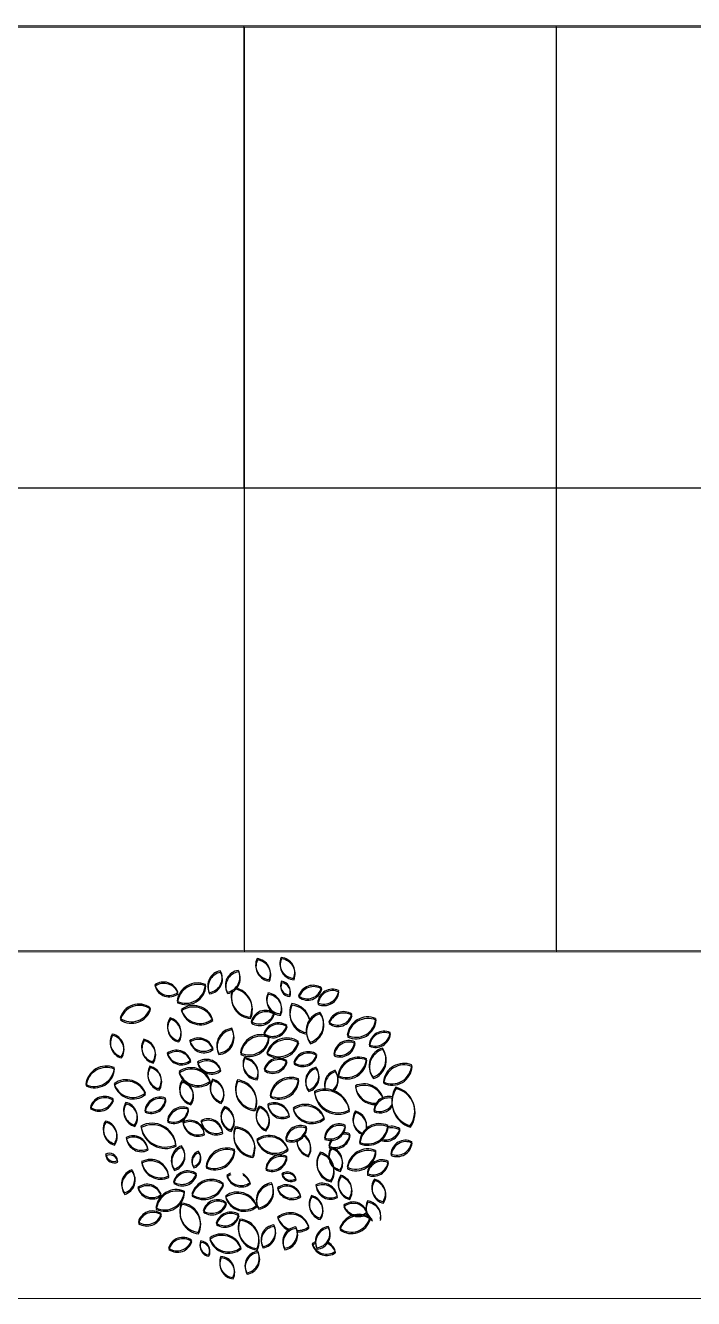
# Model space of a CAD drawing. Header units: millimetres. Extents: x 930 to 6336, y 2219 to 4338.
# Drawn here: x 5155 to 5212.7, y 3806.5 to 3916.6 of the extents above; entities that cross this region are included whole.
import ezdxf

# ---------------------------------------------------------------- set-up
doc = ezdxf.new("R2010")
doc.units = ezdxf.units.MM
doc.layers.add('dettagli', color=6, linetype='Continuous')
doc.layers.add('piante', color=102, linetype='Continuous', lineweight=18)
doc.layers.add('serramenti e scale', color=4, linetype='Continuous', lineweight=18)

msp = doc.modelspace()

# ---------------------------------------------------------------- linework, layer by layer
at = {"layer": 'dettagli'}
msp.add_line((4984.89, 3876.63), (5362.85, 3876.63), dxfattribs=at)
at = {"layer": 'piante', "linetype": 'ByBlock', "lineweight": -3}
for centre, radius, start, end in [((5176.12, 3835.33), 1.26, 153.3945, 266.0501), ((5176.15, 3835.2), 1.26, 153.3851, 266.0407), ((5174.83, 3834.59), 1.31, 336.5737, 82.871), ((5174.86, 3834.47), 1.31, 336.5643, 82.8616), ((5178.21, 3835.45), 1.26, 154.579, 267.2346), ((5178.24, 3835.32), 1.26, 154.5696, 267.2252), ((5176.94, 3834.69), 1.31, 337.7581, 84.0554), ((5176.97, 3834.56), 1.31, 337.7487, 84.046), ((5172.03, 3833.54), 1.31, 99.8817, 206.1791), ((5172.06, 3833.41), 1.31, 99.8723, 206.1697), ((5170.71, 3834.21), 1.26, 276.7026, 29.3582), ((5170.73, 3834.09), 1.26, 276.6932, 29.3488), ((5173.51, 3833.61), 1.26, 96.7026, 209.3582), ((5173.54, 3833.48), 1.26, 96.6932, 209.3488), ((5172.19, 3834.28), 1.31, 279.8817, 26.1791), ((5172.22, 3834.16), 1.31, 279.8723, 26.1697), ((5166.9, 3832.55), 1.31, 18.9013, 125.1986), ((5167.36, 3833.96), 1.26, 195.7222, 308.3778), ((5166.93, 3832.43), 1.31, 18.8919, 125.1892), ((5167.38, 3833.84), 1.26, 195.7128, 308.3684), ((5169.84, 3832), 1.78, 67.5372, 173.8345), ((5168.81, 3833.74), 1.72, 244.3581, 357.0136), ((5169.87, 3831.88), 1.78, 67.5278, 173.8251), ((5168.84, 3833.62), 1.72, 244.3487, 357.0042), ((5177.84, 3833.56), 0.833, 153.3945, 266.0501), ((5177.87, 3833.43), 0.833, 153.3851, 266.0407), ((5176.99, 3833.07), 0.866, 336.5737, 82.871), ((5177.01, 3832.94), 0.866, 336.5643, 82.8616), ((5179.83, 3832.27), 1.31, 56.4501, 162.7474), ((5179.86, 3832.15), 1.31, 56.4407, 162.738), ((5174.52, 3832.6), 1.77, 162.4114, 266.0501), ((5174.54, 3832.48), 1.77, 162.402, 266.0407), ((5172.71, 3831.57), 1.84, 336.5737, 76.9164), ((5172.74, 3831.45), 1.84, 336.5643, 76.907), ((5177.07, 3832.37), 1.26, 154.579, 267.2346), ((5177.09, 3832.24), 1.26, 154.5696, 267.2252), ((5175.79, 3831.61), 1.31, 337.7581, 84.0554), ((5175.82, 3831.48), 1.31, 337.7487, 84.046), ((5179.33, 3833.67), 1.26, 233.271, 345.9266), ((5179.36, 3833.55), 1.26, 233.2616, 345.9172), ((5181.49, 3831.98), 1.26, 64.3581, 177.0136), ((5180.74, 3833.26), 1.31, 247.5372, 353.8345), ((5181.52, 3831.86), 1.26, 64.3487, 177.0042), ((5180.76, 3833.13), 1.31, 247.5278, 353.8251), ((5164.76, 3830.3), 1.66, 53.271, 165.9266), ((5164.11, 3832.15), 1.73, 236.4501, 342.7474), ((5164.79, 3830.18), 1.66, 53.2616, 165.9172), ((5164.13, 3832.02), 1.73, 236.4407, 342.738), ((5169.48, 3830.07), 1.76, 20.0053, 126.3026), ((5170.05, 3831.97), 1.69, 196.8262, 309.4817), ((5169.5, 3829.94), 1.76, 19.9959, 126.2932), ((5170.08, 3831.85), 1.69, 196.8168, 309.4723), ((5175.71, 3830.15), 1.26, 54.4555, 167.111), ((5175.74, 3830.03), 1.26, 54.4461, 167.1016), ((5179.57, 3831.21), 1.76, 153.3945, 259.2615), ((5179.59, 3831.08), 1.76, 153.3851, 259.2521), ((5177.76, 3830.18), 1.83, 14.268, 82.871), ((5177.79, 3830.05), 1.83, 14.2586, 82.8616), ((5180.87, 3829.66), 1.64, 105.863, 218.5186), ((5179.03, 3830.26), 1.71, 289.0421, 35.3395), ((5182.45, 3829.99), 1.31, 56.4501, 162.7474), ((5168.49, 3830.02), 1.26, 144.2345, 256.8901), ((5168.51, 3829.9), 1.26, 144.2252, 256.8807), ((5167.1, 3829.5), 1.31, 327.4137, 73.711), ((5167.12, 3829.38), 1.31, 327.4043, 73.7016), ((5175.19, 3831.54), 1.31, 237.6346, 343.9319), ((5175.21, 3831.41), 1.31, 237.6252, 343.9225), ((5176.83, 3829.02), 1.31, 56.4501, 162.7474), ((5176.33, 3830.42), 1.26, 233.271, 345.9266), ((5176.85, 3828.9), 1.31, 56.4407, 162.738), ((5180.9, 3829.54), 1.64, 105.8536, 218.5092), ((5179.05, 3830.13), 1.71, 289.0327, 35.3301), ((5181.95, 3831.39), 1.26, 233.271, 345.9266), ((5182.47, 3829.87), 1.31, 56.4407, 162.738), ((5181.98, 3831.27), 1.26, 233.2616, 345.9172), ((5184.56, 3829.06), 1.78, 67.5372, 173.8345), ((5183.53, 3830.8), 1.72, 244.3581, 357.0136), ((5184.59, 3828.93), 1.78, 67.5278, 173.8251), ((5183.56, 3830.67), 1.72, 244.3487, 357.0042), ((5163.58, 3828.67), 1.31, 148.2422, 254.5395), ((5163.61, 3828.55), 1.31, 148.2328, 254.5301), ((5162.2, 3828.13), 1.26, 325.0631, 77.7187), ((5162.22, 3828.01), 1.26, 325.0537, 77.7093), ((5169.91, 3827.71), 1.31, 18.9013, 125.1986), ((5173.03, 3828.35), 1.53, 98.7778, 205.0751), ((5173.06, 3828.23), 1.53, 98.7684, 205.0657), ((5171.5, 3829.17), 1.47, 275.5987, 28.2542), ((5171.53, 3829.04), 1.47, 275.5893, 28.2448), ((5175.32, 3827.53), 1.78, 67.5372, 173.8345), ((5174.29, 3829.27), 1.72, 244.3581, 357.0136), ((5175.35, 3827.4), 1.78, 67.5278, 173.8251), ((5174.32, 3829.14), 1.72, 244.3487, 357.0042), ((5176.36, 3830.3), 1.26, 233.2616, 345.9172), ((5177.56, 3827.21), 1.81, 56.4501, 162.7474), ((5185.95, 3828.35), 1.26, 64.3581, 177.0136), ((5185.19, 3829.63), 1.31, 247.5372, 353.8345), ((5185.97, 3828.23), 1.26, 64.3487, 177.0042), ((5185.22, 3829.51), 1.31, 247.5278, 353.8251), ((5166.31, 3828.22), 1.31, 148.2422, 254.5395), ((5166.34, 3828.1), 1.31, 148.2328, 254.5301), ((5164.93, 3827.68), 1.26, 325.0631, 77.7187), ((5164.96, 3827.56), 1.26, 325.0537, 77.7093), ((5168, 3826.65), 1.31, 20.0053, 126.3026), ((5170.37, 3829.13), 1.26, 195.7222, 308.3778), ((5169.94, 3827.59), 1.31, 18.8919, 125.1892), ((5170.4, 3829), 1.26, 195.7128, 308.3684), ((5176.87, 3829.14), 1.74, 233.271, 345.9266), ((5177.58, 3827.08), 1.81, 56.4407, 162.738), ((5176.9, 3829.01), 1.74, 233.2616, 345.9172), ((5182.89, 3827.54), 1.26, 64.3581, 177.0136), ((5182.13, 3828.82), 1.31, 247.5372, 353.8345), ((5182.92, 3827.41), 1.26, 64.3487, 177.0042), ((5182.16, 3828.69), 1.31, 247.5278, 353.8251), ((5186.26, 3826.61), 1.59, 105.863, 218.5186), ((5186.29, 3826.49), 1.59, 105.8536, 218.5092), ((5184.48, 3827.19), 1.65, 289.0421, 35.3395), ((5184.51, 3827.06), 1.65, 289.0327, 35.3301), ((5168.43, 3828.07), 1.26, 196.8262, 309.4817), ((5168.03, 3826.53), 1.31, 19.9959, 126.2932), ((5168.46, 3827.95), 1.26, 196.8168, 309.4723), ((5170.6, 3825.86), 1.31, 20.0053, 126.3026), ((5171.03, 3827.28), 1.26, 196.8262, 309.4817), ((5170.63, 3825.73), 1.31, 19.9959, 126.2932), ((5171.06, 3827.15), 1.26, 196.8168, 309.4723), ((5175.03, 3826.79), 1.26, 154.579, 267.2346), ((5175.05, 3826.66), 1.26, 154.5696, 267.2252), ((5173.76, 3826.02), 1.31, 337.7581, 84.0554), ((5173.78, 3825.9), 1.31, 337.7487, 84.046), ((5176.85, 3825.96), 1.31, 57.6346, 163.9319), ((5176.33, 3827.35), 1.26, 234.4555, 347.111), ((5176.88, 3825.84), 1.31, 57.6252, 163.9225), ((5176.35, 3827.22), 1.26, 234.4461, 347.1016), ((5179.41, 3826.52), 1.31, 56.4501, 162.7474), ((5178.92, 3827.92), 1.26, 233.271, 345.9266), ((5179.44, 3826.4), 1.31, 56.4407, 162.738), ((5178.94, 3827.8), 1.26, 233.2616, 345.9172), ((5183.76, 3825.58), 1.78, 67.5372, 173.8345), ((5182.73, 3827.32), 1.72, 244.3581, 357.0136), ((5183.78, 3825.46), 1.78, 67.5278, 173.8251), ((5182.75, 3827.19), 1.72, 244.3487, 357.0042), ((5187.68, 3825.04), 1.78, 67.5372, 173.8345), ((5161.95, 3824.81), 1.78, 67.5372, 173.8345), ((5160.92, 3826.55), 1.72, 244.3581, 357.0136), ((5161.97, 3824.69), 1.78, 67.5278, 173.8251), ((5160.94, 3826.43), 1.72, 244.3487, 357.0042), ((5166.84, 3825.88), 1.31, 148.2422, 254.5395), ((5166.86, 3825.76), 1.31, 148.2328, 254.5301), ((5165.45, 3825.34), 1.26, 325.0631, 77.7187), ((5165.48, 3825.22), 1.26, 325.0537, 77.7093), ((5169.28, 3824.69), 1.76, 20.0053, 126.3026), ((5169.86, 3826.6), 1.69, 196.8262, 309.4817), ((5169.3, 3824.57), 1.76, 19.9959, 126.2932), ((5169.88, 3826.47), 1.69, 196.8168, 309.4723), ((5180.43, 3825.29), 1.26, 105.8142, 218.4698), ((5180.45, 3825.16), 1.26, 105.8048, 218.4604), ((5179.01, 3825.75), 1.31, 288.9933, 35.2907), ((5179.04, 3825.62), 1.31, 288.9839, 35.2813), ((5182.08, 3825.01), 1.26, 105.863, 198.5234), ((5182.11, 3824.88), 1.26, 105.8536, 198.514), ((5180.67, 3825.46), 1.31, 312.1666, 35.3395), ((5180.69, 3825.33), 1.31, 312.1572, 35.3301), ((5186.64, 3826.77), 1.72, 244.3581, 357.0136), ((5187.7, 3824.91), 1.78, 67.5278, 173.8251), ((5186.67, 3826.65), 1.72, 244.3487, 357.0042), ((5163.67, 3823.65), 1.76, 20.0053, 126.3026), ((5164.24, 3825.56), 1.69, 196.8262, 309.4817), ((5163.69, 3823.53), 1.76, 19.9959, 126.2932), ((5164.27, 3825.43), 1.69, 196.8168, 309.4723), ((5169.59, 3824.62), 1.31, 148.2422, 254.5395), ((5169.61, 3824.5), 1.31, 148.2328, 254.5301), ((5168.2, 3824.08), 1.26, 325.0631, 77.7187), ((5168.23, 3823.95), 1.26, 325.0537, 77.7093), ((5172.24, 3824.74), 1.31, 147.4137, 253.711), ((5172.26, 3824.62), 1.31, 147.4043, 253.7016), ((5170.85, 3824.22), 1.26, 324.2345, 76.8901), ((5170.87, 3824.09), 1.26, 324.2252, 76.8807), ((5174.88, 3824.63), 1.77, 154.579, 267.2346), ((5174.91, 3824.5), 1.77, 154.5696, 267.2252), ((5173.1, 3823.56), 1.84, 337.7581, 84.0554), ((5173.12, 3823.43), 1.84, 337.7487, 84.046), ((5177.88, 3823.83), 1.78, 67.5372, 173.8345), ((5176.85, 3825.57), 1.72, 244.3581, 357.0136), ((5177.91, 3823.7), 1.78, 67.5278, 173.8251), ((5176.88, 3825.44), 1.72, 244.3487, 357.0042), ((5180.85, 3822.46), 2.14, 8.8698, 115.1671), ((5184.22, 3823.32), 1.73, 18.4829, 115.2159), ((5185.14, 3825.04), 1.66, 185.7395, 275.1403), ((5184.25, 3823.19), 1.73, 18.4735, 115.2065), ((5185.16, 3824.92), 1.66, 185.7301, 275.1309), ((5188.85, 3823.56), 2.22, 147.4137, 253.711), ((5188.87, 3823.44), 2.22, 147.4043, 253.7016), ((5186.49, 3822.68), 2.13, 324.2345, 76.8901), ((5186.52, 3822.56), 2.13, 324.2252, 76.8807), ((5161.79, 3822.71), 1.26, 53.271, 165.9266), ((5161.29, 3824.11), 1.31, 236.4501, 342.7474), ((5161.81, 3822.59), 1.26, 53.2616, 165.9172), ((5161.31, 3823.99), 1.31, 236.4407, 342.738), ((5166.59, 3822.59), 1.31, 68.3658, 174.6631), ((5165.81, 3823.86), 1.26, 245.1866, 357.8422), ((5166.61, 3822.47), 1.31, 68.3564, 174.6537), ((5165.84, 3823.74), 1.26, 245.1772, 357.8328), ((5181.99, 3824.61), 2.06, 185.6907, 298.3462), ((5180.87, 3822.34), 2.14, 8.8604, 115.1577), ((5182.01, 3824.48), 2.06, 185.6813, 298.3368), ((5186.34, 3822.7), 1.26, 75.6132, 177.0136), ((5186.37, 3822.57), 1.26, 75.6038, 177.0042), ((5164.75, 3822.75), 1.31, 148.2422, 254.5395), ((5164.77, 3822.63), 1.31, 148.2328, 254.5301), ((5163.36, 3822.21), 1.26, 325.0631, 77.7187), ((5163.39, 3822.08), 1.26, 325.0537, 77.7093), ((5168.55, 3821.74), 1.31, 68.3658, 174.6631), ((5167.78, 3823), 1.26, 245.1866, 357.8422), ((5168.58, 3821.61), 1.31, 68.3564, 174.6537), ((5167.8, 3822.88), 1.26, 245.1772, 357.8328), ((5173.12, 3822.26), 1.26, 138.741, 251.3966), ((5173.14, 3822.13), 1.26, 138.7316, 251.3872), ((5171.69, 3821.87), 1.31, 321.9201, 68.2175), ((5171.71, 3821.75), 1.31, 321.9107, 68.2081), ((5176.21, 3822.31), 1.31, 141.9201, 248.2175), ((5176.23, 3822.19), 1.31, 141.9107, 248.2081), ((5174.78, 3821.93), 1.26, 318.741, 71.3966), ((5174.8, 3821.8), 1.26, 318.7316, 71.3872), ((5176.46, 3822.11), 1.31, 8.8698, 115.1671), ((5177.16, 3823.42), 1.26, 185.6907, 298.3462), ((5176.49, 3821.99), 1.31, 8.8604, 115.1577), ((5177.18, 3823.3), 1.26, 185.6813, 298.3368), ((5179.14, 3821.52), 1.76, 20.0053, 126.3026), ((5179.71, 3823.42), 1.69, 196.8262, 309.4817), ((5179.16, 3821.39), 1.76, 19.9959, 126.2932), ((5179.74, 3823.3), 1.69, 196.8168, 309.4723), ((5184.53, 3821.98), 1.26, 145.0631, 250.1681), ((5184.56, 3821.85), 1.26, 145.0537, 250.1587), ((5183.15, 3821.43), 1.31, 348.9611, 74.5395), ((5183.17, 3821.31), 1.31, 348.9517, 74.5301), ((5185.58, 3823.97), 1.31, 247.5372, 324.706), ((5185.61, 3823.85), 1.31, 247.5278, 324.6966), ((5162.99, 3821.14), 1.31, 148.2422, 254.5395), ((5163.01, 3821.02), 1.31, 148.2328, 254.5301), ((5161.61, 3820.6), 1.26, 325.0631, 77.7187), ((5161.63, 3820.48), 1.26, 325.0537, 77.7093), ((5165.91, 3819.58), 2.06, 5.6907, 118.3462), ((5167.05, 3821.72), 2.14, 188.8698, 295.1671), ((5165.93, 3819.45), 2.06, 5.6813, 118.3368), ((5169.16, 3820.64), 1.26, 5.6907, 118.3462), ((5169.86, 3821.95), 1.31, 188.8698, 295.1671), ((5169.19, 3820.52), 1.26, 5.6813, 118.3368), ((5169.88, 3821.83), 1.31, 188.8604, 295.1577), ((5170.74, 3820.76), 1.26, 5.6907, 118.3462), ((5171.43, 3822.07), 1.31, 188.8698, 295.1671), ((5170.76, 3820.64), 1.26, 5.6813, 118.3368), ((5171.46, 3821.95), 1.31, 188.8604, 295.1577), ((5174.8, 3820.63), 1.84, 157.7581, 264.0554), ((5173.01, 3819.56), 1.77, 334.579, 87.2346), ((5178.72, 3820.18), 1.26, 64.3581, 177.0136), ((5177.96, 3821.46), 1.31, 247.5372, 353.8345), ((5178.75, 3820.05), 1.26, 64.3487, 177.0042), ((5182.08, 3820.32), 1.26, 65.1866, 177.8422), ((5181.31, 3821.59), 1.31, 248.3658, 354.6631), ((5182.11, 3820.2), 1.26, 65.1772, 177.8328), ((5181.33, 3821.46), 1.31, 248.3564, 354.6537), ((5185.57, 3819.89), 1.72, 64.3581, 177.0136), ((5184.54, 3821.63), 1.78, 247.5372, 353.8345), ((5185.59, 3819.77), 1.72, 64.3487, 177.0042), ((5184.56, 3821.51), 1.78, 247.5278, 353.8251), ((5186.61, 3820.07), 1.31, 56.4501, 103.7489), ((5164.27, 3819.3), 1.26, 5.6907, 118.3462), ((5164.97, 3820.62), 1.31, 188.8698, 295.1671), ((5164.3, 3819.18), 1.26, 5.6813, 118.3368), ((5164.99, 3820.49), 1.31, 188.8604, 295.1577), ((5167.07, 3821.6), 2.14, 188.8604, 295.1577), ((5174.82, 3820.5), 1.84, 157.7487, 264.046), ((5173.04, 3819.43), 1.77, 334.5696, 87.2252), ((5176, 3818.83), 1.76, 20.0053, 126.3026), ((5176.58, 3820.73), 1.69, 196.8262, 309.4817), ((5176.03, 3818.71), 1.76, 19.9959, 126.2932), ((5177.99, 3821.33), 1.31, 247.5278, 353.8251), ((5179.69, 3820.1), 1.26, 174.0689, 257.7187), ((5178.31, 3819.56), 1.31, 328.2422, 57.6123), ((5178.33, 3819.44), 1.31, 328.2328, 57.6029), ((5181.71, 3820.85), 1.31, 247.5372, 353.8345), ((5182.46, 3819.58), 1.26, 146.0247, 177.0136), ((5181.73, 3820.73), 1.31, 247.5278, 353.8251), ((5182.46, 3819.58), 1.26, 64.3581, 93.7343), ((5182.49, 3819.45), 1.26, 64.3487, 93.7249), ((5186.11, 3821.47), 1.26, 250.9353, 345.9266), ((5186.13, 3821.34), 1.26, 250.9259, 345.9172), ((5186.63, 3819.94), 1.31, 56.4407, 103.7395), ((5168.88, 3818.44), 1.31, 108.9933, 215.2907), ((5168.91, 3818.31), 1.31, 108.9839, 215.2813), ((5167.47, 3818.89), 1.26, 285.8142, 38.4698), ((5167.49, 3818.77), 1.26, 285.8048, 38.4604), ((5170.2, 3818.4), 0.859, 108.9933, 215.2907), ((5170.22, 3818.27), 0.859, 108.9839, 215.2813), ((5169.27, 3818.69), 0.826, 285.8142, 38.4698), ((5169.3, 3818.57), 0.826, 285.8048, 38.4604), ((5172.34, 3817.72), 1.78, 67.5372, 173.8345), ((5171.31, 3819.45), 1.72, 244.3581, 357.0136), ((5172.37, 3817.59), 1.78, 67.5278, 173.8251), ((5171.34, 3819.33), 1.72, 244.3487, 357.0042), ((5176.6, 3820.61), 1.69, 196.8168, 309.4723), ((5179.72, 3819.98), 1.26, 174.0595, 257.7093), ((5181.73, 3818.22), 1.58, 144.2345, 256.8901), ((5179.99, 3817.57), 1.64, 327.4137, 73.711), ((5182.44, 3818.84), 1.26, 145.0631, 257.7187), ((5182.46, 3818.71), 1.26, 145.0537, 257.7093), ((5182.49, 3819.45), 1.26, 146.0153, 177.0042), ((5181.06, 3818.3), 1.31, 328.2422, 74.5395), ((5181.08, 3818.17), 1.31, 328.2328, 74.5301), ((5184.56, 3817.64), 1.78, 67.5372, 173.8345), ((5183.53, 3819.38), 1.72, 244.3581, 357.0136), ((5184.58, 3817.51), 1.78, 67.5278, 173.8251), ((5183.55, 3819.25), 1.72, 244.3487, 357.0042), ((5187.82, 3818.91), 1.26, 64.3581, 177.0136), ((5187.06, 3820.19), 1.31, 247.5372, 353.8345), ((5187.85, 3818.79), 1.26, 64.3487, 177.0042), ((5187.09, 3820.06), 1.31, 247.5278, 353.8251), ((5162.22, 3818.34), 0.702, 5.6907, 118.3462), ((5162.61, 3819.07), 0.73, 188.8698, 295.1671), ((5162.24, 3818.21), 0.702, 5.6813, 118.3368), ((5162.63, 3818.94), 0.73, 188.8604, 295.1577), ((5165.76, 3816.92), 1.59, 5.7395, 118.395), ((5166.64, 3818.58), 1.66, 188.9186, 295.2159), ((5165.78, 3816.8), 1.59, 5.7301, 118.3856), ((5166.66, 3818.46), 1.66, 188.9092, 295.2065), ((5177.01, 3817.63), 1.26, 64.3581, 177.0136), ((5176.25, 3818.9), 1.31, 247.5372, 353.8345), ((5177.03, 3817.5), 1.26, 64.3487, 177.0042), ((5176.27, 3818.78), 1.31, 247.5278, 353.8251), ((5181.75, 3818.1), 1.58, 144.2252, 256.8807), ((5180.01, 3817.44), 1.64, 327.4043, 73.7016), ((5185.78, 3817.22), 1.26, 64.3581, 177.0136), ((5185.02, 3818.49), 1.31, 247.5372, 353.8345), ((5185.8, 3817.09), 1.26, 64.3487, 177.0042), ((5185.04, 3818.37), 1.31, 247.5278, 353.8251), ((5164.58, 3816.37), 1.31, 108.9933, 215.2907), ((5164.6, 3816.25), 1.31, 108.9839, 215.2813), ((5163.16, 3816.83), 1.26, 285.8142, 38.4698), ((5163.19, 3816.7), 1.26, 285.8048, 38.4604), ((5168.98, 3816.26), 1.26, 53.271, 165.9266), ((5168.48, 3817.66), 1.31, 236.4501, 342.7474), ((5169, 3816.14), 1.26, 53.2616, 165.9172), ((5168.51, 3817.53), 1.31, 236.4407, 342.738), ((5173.17, 3816.14), 1.26, 111.9047, 129.4817), ((5173.6, 3817.56), 1.31, 200.0053, 306.3026), ((5173.2, 3816.02), 1.26, 111.8953, 129.4723), ((5173.63, 3817.44), 1.31, 199.9959, 306.2932), ((5173.17, 3816.14), 1.26, 16.8262, 62.6117), ((5173.2, 3816.02), 1.26, 16.8168, 62.6023), ((5177.6, 3816.65), 0.777, 15.7222, 128.3778), ((5177.89, 3817.52), 0.808, 198.9013, 305.1986), ((5177.63, 3816.52), 0.777, 15.7128, 128.3684), ((5177.91, 3817.4), 0.808, 198.8919, 305.1892), ((5183.25, 3816.4), 1.26, 144.2345, 256.8901), ((5183.28, 3816.28), 1.26, 144.2252, 256.8807), ((5181.86, 3815.88), 1.31, 327.4137, 73.711), ((5181.89, 3815.76), 1.31, 327.4043, 73.7016), ((5165.48, 3815.1), 1.26, 16.8262, 129.4817), ((5165.91, 3816.52), 1.31, 200.0053, 306.3026), ((5165.5, 3814.98), 1.26, 16.8168, 129.4723), ((5165.93, 3816.4), 1.31, 199.9959, 306.2932), ((5168.01, 3814.12), 1.78, 67.5372, 173.8345), ((5168.04, 3814), 1.78, 67.5278, 173.8251), ((5171.03, 3815.04), 1.74, 53.271, 165.9266), ((5170.34, 3816.97), 1.81, 236.4501, 342.7474), ((5171.05, 3814.92), 1.74, 53.2616, 165.9172), ((5170.36, 3816.85), 1.81, 236.4407, 342.738), ((5176.39, 3815.01), 1.47, 95.5987, 208.2542), ((5176.42, 3814.89), 1.47, 95.5893, 208.2448), ((5174.86, 3815.83), 1.53, 278.7778, 25.0751), ((5174.89, 3815.71), 1.53, 278.7684, 25.0657), ((5177.52, 3815.06), 1.26, 15.7222, 128.3778), ((5177.98, 3816.47), 1.31, 198.9013, 305.1986), ((5177.55, 3814.93), 1.26, 15.7128, 128.3684), ((5178.01, 3816.34), 1.31, 198.8919, 305.1892), ((5180.63, 3815.14), 1.31, 8.9186, 115.2159), ((5181.33, 3816.45), 1.26, 185.7395, 298.395), ((5180.65, 3815.01), 1.31, 8.9092, 115.2065), ((5181.35, 3816.32), 1.26, 185.7301, 298.3856), ((5186.17, 3816.07), 1.26, 144.2345, 256.8901), ((5186.2, 3815.94), 1.26, 144.2252, 256.8807), ((5184.78, 3815.55), 1.31, 327.4137, 73.711), ((5184.81, 3815.42), 1.31, 327.4043, 73.7016), ((5166.98, 3815.86), 1.72, 244.3581, 357.0136), ((5167, 3815.74), 1.72, 244.3487, 357.0042), ((5170.13, 3814.01), 1.83, 156.5737, 262.871), ((5168.33, 3812.98), 1.76, 333.3945, 86.0501), ((5171.56, 3813.76), 1.26, 53.271, 165.9266), ((5171.07, 3815.16), 1.31, 236.4501, 342.7474), ((5171.59, 3813.64), 1.26, 53.2616, 165.9172), ((5173.29, 3813.93), 1.76, 20.0053, 126.3026), ((5173.87, 3815.83), 1.69, 196.8262, 309.4817), ((5173.31, 3813.8), 1.76, 19.9959, 126.2932), ((5173.89, 3815.71), 1.69, 196.8168, 309.4723), ((5180.8, 3814.68), 1.31, 147.4137, 253.711), ((5180.82, 3814.56), 1.31, 147.4043, 253.7016), ((5179.41, 3814.16), 1.26, 324.2345, 76.8901), ((5179.43, 3814.04), 1.26, 324.2252, 76.8807), ((5183.28, 3813.57), 1.26, 16.8262, 129.4817), ((5183.3, 3813.45), 1.26, 16.8168, 129.4723), ((5185.66, 3814.36), 1.26, 153.3945, 235.2498), ((5185.68, 3814.24), 1.26, 153.3851, 235.2405), ((5184.37, 3813.63), 1.31, 348.0517, 82.871), ((5184.39, 3813.5), 1.31, 348.0423, 82.8616), ((5165.94, 3812.79), 1.26, 53.271, 165.9266), ((5165.45, 3814.19), 1.31, 236.4501, 342.7474), ((5165.97, 3812.67), 1.26, 53.2616, 165.9172), ((5165.47, 3814.06), 1.31, 236.4407, 342.738), ((5170.15, 3813.88), 1.83, 156.5643, 262.8616), ((5168.35, 3812.85), 1.76, 333.3851, 86.0407), ((5171.09, 3815.03), 1.31, 236.4407, 342.738), ((5172.71, 3812.64), 1.31, 57.6346, 163.9319), ((5172.18, 3814.03), 1.26, 234.4555, 347.111), ((5172.73, 3812.52), 1.31, 57.6252, 163.9225), ((5172.2, 3813.91), 1.26, 234.4461, 347.1016), ((5177.84, 3812.21), 1.69, 16.8262, 129.4817), ((5177.87, 3812.09), 1.69, 16.8168, 129.4723), ((5183.79, 3812.04), 1.73, 56.4501, 162.7474), ((5183.81, 3811.91), 1.73, 56.4407, 162.738), ((5183.71, 3814.99), 1.31, 200.0053, 306.3026), ((5183.73, 3814.87), 1.31, 199.9959, 306.2932), ((5175.19, 3812.61), 1.84, 156.5737, 262.871), ((5175.21, 3812.49), 1.84, 156.5643, 262.8616), ((5173.38, 3811.58), 1.77, 333.3945, 86.0501), ((5173.4, 3811.45), 1.77, 333.3851, 86.0407), ((5176.59, 3811.59), 1.26, 96.7026, 209.3582), ((5176.61, 3811.46), 1.26, 96.6932, 209.3488), ((5175.27, 3812.26), 1.31, 279.8817, 26.1791), ((5175.29, 3812.14), 1.31, 279.8723, 26.1697), ((5178.42, 3814.11), 1.76, 200.0053, 248.9938), ((5178.44, 3813.99), 1.76, 199.9959, 248.9844), ((5178.47, 3811.42), 1.26, 95.5987, 208.2542), ((5178.49, 3811.29), 1.26, 95.5893, 208.2448), ((5177.16, 3812.11), 1.31, 278.7778, 25.0751), ((5177.19, 3811.99), 1.31, 278.7684, 25.0657), ((5178.42, 3814.11), 1.76, 271.0201, 306.3026), ((5178.44, 3813.99), 1.76, 271.0107, 306.2932), ((5181.34, 3811.42), 1.31, 98.7778, 205.0751), ((5181.36, 3811.3), 1.31, 98.7684, 205.0657), ((5180.03, 3812.12), 1.26, 275.5987, 28.2542), ((5180.05, 3811.99), 1.26, 275.5893, 28.2448), ((5183.13, 3813.88), 1.66, 233.271, 345.9266), ((5183.15, 3813.75), 1.66, 233.2616, 345.9172), ((5168.56, 3810.51), 1.26, 53.271, 165.9266), ((5168.06, 3811.91), 1.31, 236.4501, 342.7474), ((5168.58, 3810.39), 1.26, 53.2616, 165.9172), ((5168.09, 3811.79), 1.31, 236.4407, 342.738), ((5170.91, 3811.11), 0.866, 156.5737, 262.871), ((5170.06, 3810.63), 0.833, 333.3945, 86.0501), ((5171.93, 3810.3), 1.76, 20.0053, 126.3026), ((5172.51, 3812.2), 1.69, 196.8262, 309.4817), ((5171.95, 3810.18), 1.76, 19.9959, 126.2932), ((5172.53, 3812.08), 1.69, 196.8168, 309.4723), ((5180.54, 3810.22), 1.26, 113.6816, 128.3778), ((5180.54, 3810.22), 1.26, 15.7222, 66.2267), ((5170.93, 3810.99), 0.866, 156.5643, 262.8616), ((5170.08, 3810.5), 0.833, 333.3851, 86.0407), ((5175.2, 3809.32), 1.26, 96.7026, 209.3582), ((5175.22, 3809.19), 1.26, 96.6932, 209.3488), ((5173.87, 3809.99), 1.31, 279.8817, 26.1791), ((5173.9, 3809.87), 1.31, 279.8723, 26.1697), ((5181, 3811.63), 1.31, 198.9013, 305.1986), ((5180.56, 3810.09), 1.26, 113.6722, 128.3684), ((5181.02, 3811.51), 1.31, 198.8919, 305.1892), ((5180.56, 3810.09), 1.26, 15.7128, 66.2173), ((5173.06, 3809.59), 1.31, 156.5737, 262.871), ((5173.08, 3809.47), 1.31, 156.5643, 262.8616), ((5171.77, 3808.86), 1.26, 333.3945, 86.0501), ((5171.79, 3808.73), 1.26, 333.3851, 86.0407)]:
    msp.add_arc(centre, radius, start, end, dxfattribs=at)
at = {"layer": 'serramenti e scale'}
for p, q in [((5362.85, 3916.63), (4998.85, 3916.57)), ((5362.89, 3916.47), (4998.89, 3916.47)), ((5173.85, 3916.6), (5146.85, 3916.59)), ((5173.89, 3916.47), (5146.89, 3916.47)), ((5200.85, 3916.6), (5173.85, 3916.6)), ((5173.85, 3916.6), (5173.86, 3836.6)), ((5200.89, 3916.47), (5173.89, 3916.47)), ((5173.89, 3916.47), (5173.89, 3836.47)), ((5227.85, 3916.61), (5200.85, 3916.6)), ((5200.85, 3916.6), (5200.86, 3836.6)), ((5227.89, 3916.47), (5200.89, 3916.47)), ((5200.89, 3916.47), (5200.89, 3836.47)), ((5362.86, 3836.63), (4984.86, 3836.57)), ((5362.89, 3836.47), (4984.89, 3836.47)), ((4984.89, 3806.47), (5362.89, 3806.47))]:
    msp.add_line(p, q, dxfattribs=at)

doc.saveas('drawing.dxf')
